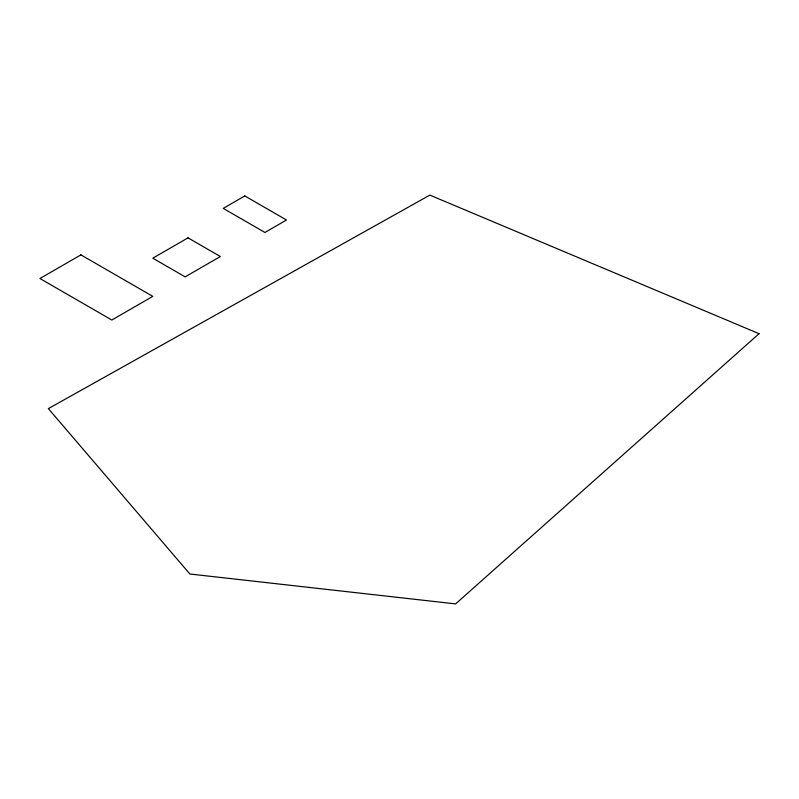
<?xml version="1.0" encoding="UTF-8"?>
<svg xmlns="http://www.w3.org/2000/svg" width="799" height="799" viewBox="0 0 799 799"><rect width="100%" height="100%" fill="white"/><g stroke="black" fill="none" stroke-linecap="round" stroke-linejoin="round"><path stroke-width="1.2" d="M759.05 333.692L455.63 603.894L189.872 574.002L48.369 408.619L429.852 195.106L759.05 333.692M80.919 254.871L39.95 278.521L111.83 320.019L152.799 296.369L80.919 254.871M244.804 195.935L223.241 208.389L264.928 232.459L286.491 220.005L244.804 195.935M188.025 237.852L152.799 258.187L185.148 276.863L220.364 256.529L188.025 237.852"/></g></svg>
